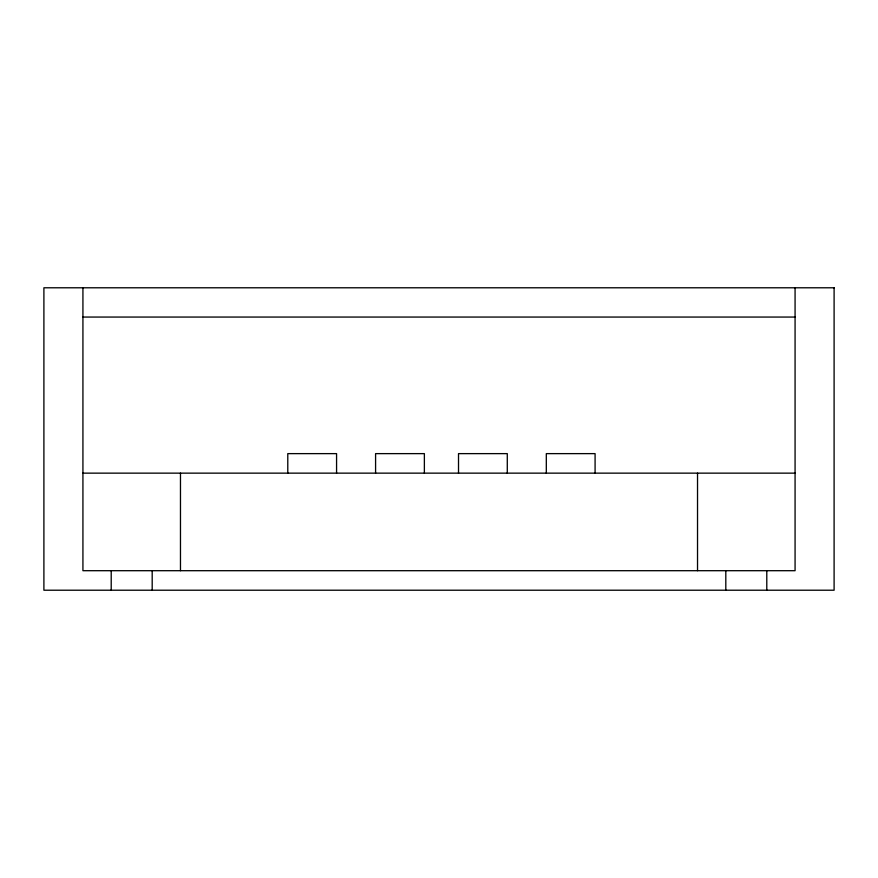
<?xml version="1.0" encoding="UTF-8"?>
<svg xmlns="http://www.w3.org/2000/svg" width="878" height="878" viewBox="0 0 878 878"><rect width="100%" height="100%" fill="white"/><g stroke="black" fill="none" stroke-linecap="round" stroke-linejoin="round"><path stroke-width="1.32" d="M82.927 317.057L795.073 317.057M82.927 473.143L795.073 473.143M795.073 287.786L795.073 570.7L82.927 570.7L82.927 287.786M766.79 570.7L766.79 590.214M725.81 570.7L725.81 590.214M697.527 473.143L697.527 570.7M595.086 473.143L595.086 453.63L546.314 453.63L546.314 473.143M507.286 473.143L507.286 453.63L458.514 453.63L458.514 473.143M424.37 473.143L424.37 453.63L375.586 453.63L375.586 473.143M336.57 473.143L336.57 453.63L287.786 453.63L287.786 473.143M180.473 473.143L180.473 570.7M152.19 570.7L152.19 590.214M111.21 570.7L111.21 590.214M834.1 287.786L43.9 287.786L43.9 590.214L834.1 590.214L834.1 287.786"/></g></svg>
